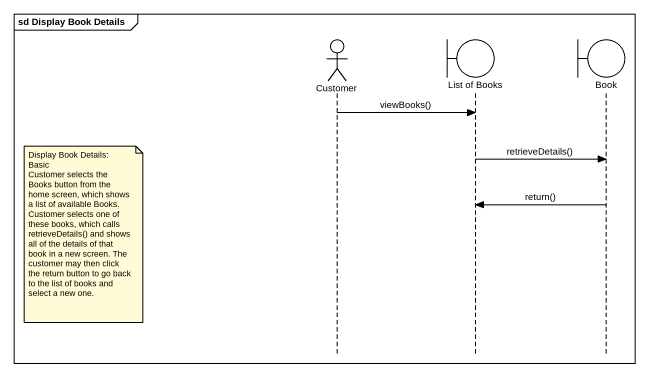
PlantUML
@startuml
mainframe sd Display Book Details
hide footbox
actor Customer
boundary "List of Books" as List_of_Books
boundary Book

Customer -> List_of_Books : viewBooks()
List_of_Books -> Book : retrieveDetails()
Book -> List_of_Books : return()
note left of Customer
  Display Book Details:
  Basic
  Customer selects the Books button from the home screen, which shows a list of available Books. Customer selects one of these books, which calls retrieveDetails() and shows all of the details of that book in a new screen. The customer may then click the return button to go back to the list of books and select a new one.
end note
@enduml
